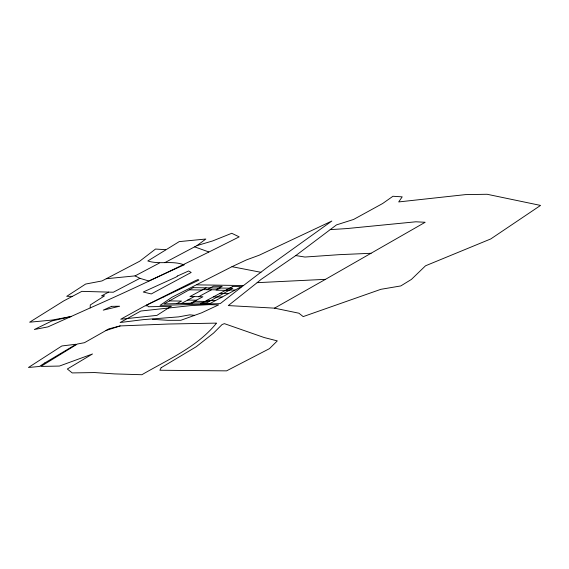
<?xml version="1.0" encoding="UTF-8"?>
<svg xmlns="http://www.w3.org/2000/svg" width="569" height="569" viewBox="0 0 569 569"><rect width="100%" height="100%" fill="white"/><g stroke="black" fill="none" stroke-linecap="round" stroke-linejoin="round"><path stroke-width="0.85" d="M108.672 292.11L81.844 291.364L63.678 300.944L29.631 322.203L52.028 320.077L71.139 316.52L51.857 320.973L34.36 329.508L47.917 326.898L90.179 307.929L90.286 304.963L104.582 295.823L101.488 295.894L108.672 292.11L113.281 292.231L139.896 278.326L148.801 280.986L184.221 264.805L183.51 264.67C171.71 260.332 159.605 264.777 147.798 260.972L179.235 241.612L205.836 239.03L197.038 245.573L164.854 262.622M257.138 282.672L261.15 279.351L295.788 255.573L336.471 224.904L353.619 219.442L382.631 203.524L392.951 196.269L402.205 196.846L398.705 201.931L465.478 194.619L487.107 194.271L540.55 205.423L490.784 238.93L425.527 265.794L411.423 279.407L400.804 285.93L380.889 289.308L303.199 316.599L298.91 313.213L274.521 308.149L228.297 305.581L257.138 282.672L325.489 279.336L425.171 222.273L415.804 221.796L346.87 228.574L330.184 229.634M243.475 285.538L220.239 303.626L160.031 305.397L172.002 297.224L231.988 266.683L246.327 259.955L259.265 255.189L331.834 221.035L267.544 267.16L243.475 285.538L196.895 284.863M274.521 308.149L325.489 279.336M176.852 303.59L181.518 301.079L169.448 300.909M206.142 287.843L189.925 296.563L202.877 296.748L189.996 303.675L181.255 303.547L194.136 296.62M207.016 289.699L213.46 286.235L222.202 286.363L215.758 289.82L202.806 289.635M198.659 296.691L211.547 289.763M192.045 303.142L195.501 301.286L209.179 301.478M220.125 288.042L216.113 290.204L228.973 290.389M72.419 296.335L66.701 296.335L85.62 284.059L101.936 280.951L106.261 278.732L135.081 275.887L159.37 263.07M106.261 278.732L139.682 261.235L155.522 249.051L165.6 249.677M197.038 245.573L212.685 240.929L231.754 233.29L239.186 236.86C190.067 261.64 140.564 285.773 90.179 307.929M163.324 296.691L146.062 305.34L198.894 280.126L198.104 279.535L195.217 280.766L163.324 296.691L164 296.847M106.019 330.489L120.137 325.93L168.659 324.017L216.476 323.114L216.192 323.548C196.831 347.218 167.748 359.658 141.873 374.729L114.433 373.897L94.682 372.56L72.22 372.923L67.341 369.011L92.498 353.968L59.432 366.059L40.876 366.429L77.405 344.01L84.454 342.702L108.928 328.846L120.137 325.93M152.407 319.273L167.777 320.326L180.814 320.304L201.59 312.836L218.617 304.892L209.108 304.65L190.345 305.653L140.835 311.023L120.151 322.523L143.352 319.622L178.623 316.876L189.804 314.835L194.591 315.354M371.073 253.283L339.152 254.67L304.934 257.039L295.788 255.573M226.249 289.977L234.99 290.098M189.242 289.813L202.13 289.998M219.805 293.44L228.546 293.561M213.368 296.897L222.109 297.025M187.699 300.083L196.44 300.212M206.924 300.361L215.665 300.489M231.988 266.683L260.943 272.302M194.705 246.889L208.795 251.939M135.081 275.887L139.896 278.326M161.162 367.709L159.889 370.255L226.562 370.86L269.464 348.648L277.302 340.895L264.236 337.552L224.378 323.64L222.059 324.558L213.603 333.057L196.262 346.72L161.162 367.709M177.428 276.022L176.106 277.067L143.26 292.018L151.276 293.938L191.184 272.459L188.652 270.972L177.428 276.022M171.098 306.307L156.937 315.375L120.72 319.237L145.017 305.838L147.627 305.759L148.445 306.762L171.098 306.307M44.766 362.965L39.417 366.472L28.45 367.482L61.85 345.966L76.246 344.224L44.766 362.965M193.097 287.651L163.986 303.967L206.995 302.708L232.821 288.227L193.097 287.651M232.693 286.513L200.487 303.825L209.228 303.953L241.427 286.641L232.693 286.513M111.581 306.35L103.252 310.141L119.632 306.229L111.581 306.35"/></g></svg>
